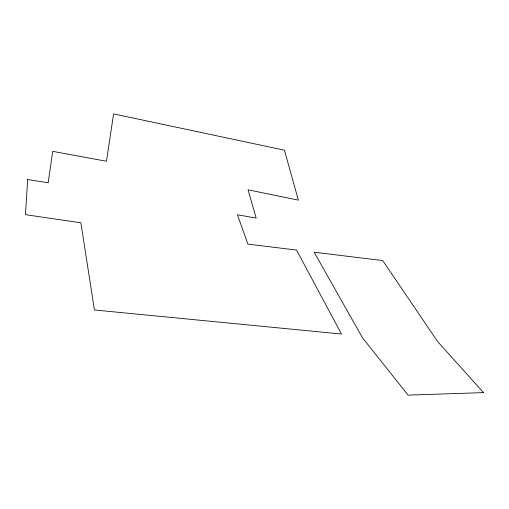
<?xml version="1.0" encoding="UTF-8"?>
<svg xmlns="http://www.w3.org/2000/svg" width="509" height="509" viewBox="0 0 509 509"><rect width="100%" height="100%" fill="white"/><g stroke="black" fill="none" stroke-linecap="round" stroke-linejoin="round"><path stroke-width="0.76" d="M27.651 179.562L25.45 214.664L80.867 222.796L94.426 309.975L341.482 334.025L296.518 250.059L247.908 244.123L237.436 214.766L256.186 218.107L248.029 189.8L298.376 200.139L284.429 150.193L113.596 113.889L106.476 161.251L52.72 151.364L48.202 182.756L27.651 179.562M483.55 392.624L408.11 395.111L362.548 337.887L314.142 252.209L382.743 260.583L437.587 341.52L483.55 392.624"/></g></svg>
